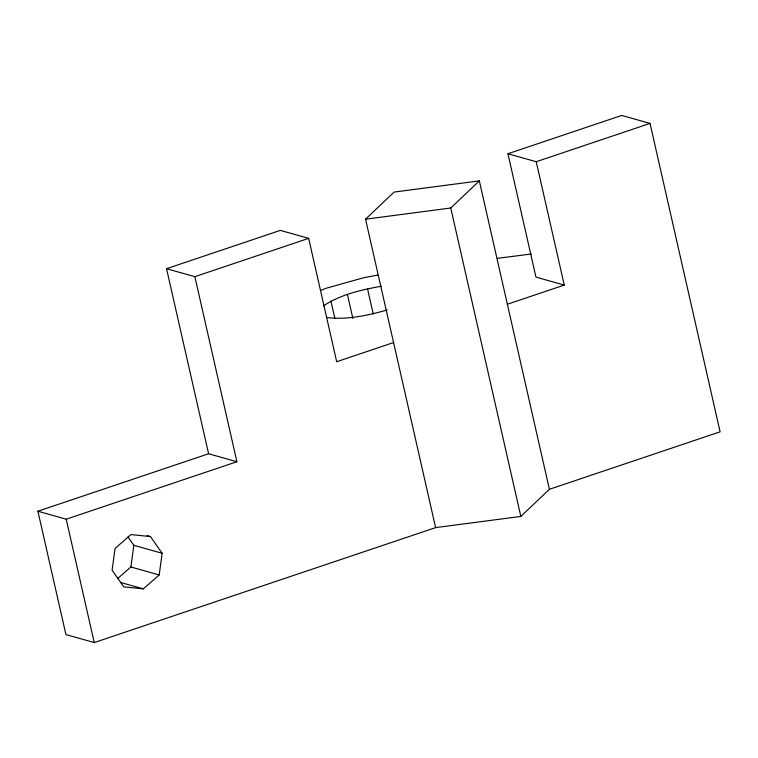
<?xml version="1.0" encoding="UTF-8"?>
<svg xmlns="http://www.w3.org/2000/svg" width="758" height="758" viewBox="0 0 758 758"><rect width="100%" height="100%" fill="white"/><g stroke="black" fill="none" stroke-linecap="round" stroke-linejoin="round"><path stroke-width="1.14" d="M117.623 578.572L130.869 566.984L133.844 545.324L127.998 536.967M150.463 536.569L130.963 534.58L115.064 548.489L112.089 570.149L123.781 586.872L143.29 588.862L159.189 574.952L162.155 553.293L150.463 536.569L147.071 535.612M435.623 527.615L365.546 219.195L394.132 192.068L479.34 180.878L549.408 489.298L520.831 516.425L435.623 527.615L94.248 642.566L65.927 634.598L37.9 511.233L208.592 453.758L236.903 461.726L194.863 276.679L166.542 268.702L208.592 453.758M365.546 219.195L450.764 208.005L479.34 180.878M323.401 305.919C340.522 294.474 361.272 289.888 381.283 286.23M320.473 290.532L325.883 288.343L364.172 277.58L378.062 275.05M166.542 268.702L280.337 230.385L308.658 238.353L336.685 361.727L393.582 342.559M507.926 153.751L536.238 161.719L564.265 285.084L535.953 277.115L507.926 153.751L621.712 115.434L650.032 123.402L720.1 431.814L549.408 489.298M194.863 276.679L308.658 238.353M536.238 161.719L650.032 123.402M507.367 304.242L564.265 285.084M37.9 511.233L66.211 519.202L236.903 461.726M387.158 309.984C367.687 315.442 347.164 320.056 326.869 317.545M497.324 258.364L531.32 253.996M133.844 545.324L162.155 553.293M130.869 566.984L159.189 574.952M120.636 582.485L143.29 588.862M450.764 208.005L520.831 516.425M367.507 288.751L373.249 314.03M347.41 294.398L352.887 318.531M330.924 301.068L334.846 318.303M66.211 519.202L94.248 642.566"/></g></svg>
